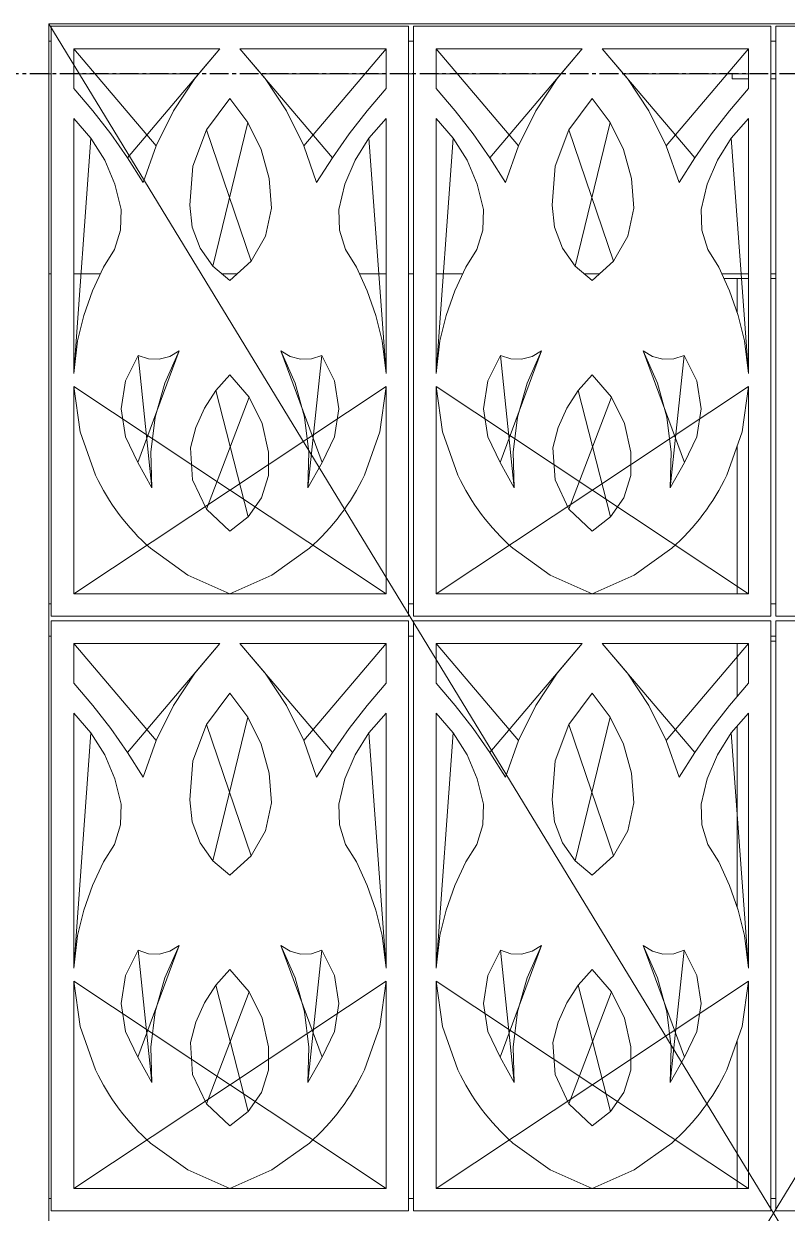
# Model space of a CAD drawing. Header units: millimetres. Extents: x -153298 to 620751, y -313239 to 250031.
# Drawn here: x 52608 to 54135, y -114285 to -111905 of the extents above; entities that cross this region are included whole.
import ezdxf

# ---------------------------------------------------------------- set-up
doc = ezdxf.new("R2010")
doc.units = ezdxf.units.MM
doc.linetypes.add('CENTER', pattern=[2, 1.25, -0.25, 0.25, -0.25])
doc.linetypes.add('XKITLINE00', pattern=[0])
doc.layers.add('000 - EXISTING_BUILDING_MAIN_COLOR_251', color=7, linetype='Continuous')
doc.layers.add('000 - EXISTING_BUILDING_MAIN_COLOR_3', color=7, linetype='Continuous')
doc.layers.add('Part', color=7, linetype='Continuous', lineweight=0)

# ---------------------------------------------------------------- blocks, each defined once
blk = doc.blocks.new('*A13031266')
at = {"layer": 'Part', "color": 7, "linetype": 'XKITLINE00', "lineweight": 0}
for p, q in [((472.457912, 36.822545), (472.497911, 36.822545)), ((472.857919, 36.822545), (473.285021, 36.822545)), ((475.226429, 36.822545), (475.477479, 36.822545)), ((477.430793, 36.822545), (477.857895, 36.822545)), ((478.217911, 36.822545), (478.297911, 36.822545)), ((478.657919, 36.822545), (479.085021, 36.822545)), ((481.026429, 36.822545), (481.277479, 36.822545)), ((483.230793, 36.822545), (483.657895, 36.822545)), ((484.017911, 36.822545), (484.097911, 36.822545))]:
    blk.add_line(p, q, dxfattribs=at)
blk = doc.blocks.new('*A17691722')
at = {"layer": '000 - EXISTING_BUILDING_MAIN_COLOR_3', "color": 7, "linetype": 'XKITLINE00', "lineweight": 0}
for p, q in [((495.657912, 40.822545), (472.457912, 2.742546)), ((472.457912, 40.822545), (495.657912, 2.742546)), ((472.457912, 2.742546), (472.457912, 40.822545)), ((472.457912, 40.822545), (495.657912, 40.822545))]:
    blk.add_line(p, q, dxfattribs=at)
blk = doc.blocks.new('*A17711724')
at = {"layer": 'Part', "color": 7, "linetype": 'XKITLINE00', "lineweight": 0}
for p, q in [((472.457912, 22.018517), (472.497911, 22.018517)), ((478.217911, 22.018517), (478.297911, 22.018517)), ((484.017911, 22.018517), (484.097911, 22.018517))]:
    blk.add_line(p, q, dxfattribs=at)
blk = doc.blocks.new('*A17721725')
at = {"layer": 'Part', "color": 7, "linetype": 'XKITLINE00', "lineweight": 0}
for p, q in [((472.457912, 31.538517), (472.497911, 31.538517)), ((478.217911, 31.538517), (478.297911, 31.538517)), ((484.017911, 31.538517), (484.097911, 31.538517)), ((472.457912, 31.018517), (472.497911, 31.018517)), ((478.217911, 31.018517), (478.297911, 31.018517)), ((484.017911, 31.018517), (484.097911, 31.018517))]:
    blk.add_line(p, q, dxfattribs=at)
blk = doc.blocks.new('*A17731726')
at = {"layer": 'Part', "color": 7, "linetype": 'XKITLINE00', "lineweight": 0}
for p, q in [((472.457912, 40.542517), (472.497911, 40.542517)), ((478.217911, 40.542517), (478.297911, 40.542517)), ((484.017911, 40.542517), (484.097911, 40.542517)), ((472.457912, 40.022517), (472.497911, 40.022517)), ((472.857919, 40.022517), (474.858658, 40.022517)), ((475.857156, 40.022517), (477.857895, 40.022517)), ((478.217911, 40.022517), (478.297911, 40.022517)), ((478.657919, 40.022517), (480.658658, 40.022517)), ((481.657156, 40.022517), (483.657895, 40.022517)), ((484.017911, 40.022517), (484.097911, 40.022517))]:
    blk.add_line(p, q, dxfattribs=at)
blk = doc.blocks.new('*A17811734')
at = {"layer": 'Part', "color": 7, "linetype": 'XKITLINE00', "lineweight": 0}
blk.add_line((484.017911, 30.938517), (484.097911, 30.938517), dxfattribs=at)
blk = doc.blocks.new('*A17891742')
at = {"layer": 'Part', "color": 7, "linetype": 'XKITLINE00', "lineweight": 0}
for p, q in [((483.230793, 36.822545), (483.657895, 36.822545)), ((484.017911, 36.822545), (484.097911, 36.822545)), ((484.457919, 36.822545), (484.6778, 36.822545)), ((484.6778, 36.822545), (484.6778, 36.742545)), ((483.267449, 36.742545), (483.657895, 36.742545)), ((484.017911, 36.742545), (484.097911, 36.742545)), ((484.457919, 36.742545), (484.6778, 36.742545))]:
    blk.add_line(p, q, dxfattribs=at)
blk = doc.blocks.new('*A17901743')
at = {"layer": 'Part', "color": 7, "linetype": 'XKITLINE00', "lineweight": 0}
for p, q in [((483.397855, 40.022517), (483.397855, 39.942517)), ((483.397855, 39.942517), (483.657895, 39.942517)), ((484.017911, 39.942517), (484.097911, 39.942517))]:
    blk.add_line(p, q, dxfattribs=at)
blk = doc.blocks.new('*A19111860')
at = {"layer": '000 - EXISTING_BUILDING_MAIN_COLOR_251', "color": 7, "linetype": 'XKITLINE00', "lineweight": 0}
for p, q in [((478.217911, 40.782517), (472.497911, 40.782517)), ((472.497911, 40.782517), (472.497911, 31.342517)), ((478.217911, 31.342517), (478.217911, 40.782517)), ((478.297911, 31.342517), (478.297911, 40.782517)), ((478.297911, 40.782517), (484.017911, 40.782517)), ((484.017911, 40.782517), (484.017911, 31.342517)), ((489.817911, 40.782517), (484.097911, 40.782517)), ((484.097911, 40.782517), (484.097911, 31.342517)), ((472.857919, 40.422523), (475.197671, 40.423195)), ((472.857919, 40.422523), (474.177312, 38.870619)), ((472.857919, 39.785377), (472.857919, 40.422523)), ((475.197671, 40.423195), (473.718825, 38.678561)), ((475.197671, 40.423195), (474.795711, 39.94812)), ((475.518143, 40.423195), (476.996989, 38.678561)), ((475.920103, 39.94812), (475.518143, 40.423195)), ((475.518143, 40.423195), (477.857895, 40.422523)), ((477.857895, 40.422523), (476.538502, 38.870619)), ((477.857895, 40.422523), (477.857895, 39.785377)), ((478.657919, 40.422523), (480.997671, 40.423195)), ((478.657919, 40.422523), (479.977312, 38.870619)), ((478.657919, 39.785377), (478.657919, 40.422523)), ((480.997671, 40.423195), (479.518825, 38.678561)), ((480.997671, 40.423195), (480.595711, 39.94812)), ((481.318143, 40.423195), (482.796989, 38.678561)), ((481.720103, 39.94812), (481.318143, 40.423195)), ((481.318143, 40.423195), (483.657895, 40.422523)), ((483.657895, 40.422523), (482.338502, 38.870619)), ((483.657895, 40.422523), (483.657895, 39.785377)), ((474.795711, 39.94812), (474.453931, 39.428068)), ((476.261883, 39.428068), (475.920103, 39.94812)), ((480.595711, 39.94812), (480.253931, 39.428068)), ((482.061883, 39.428068), (481.720103, 39.94812)), ((473.162219, 39.43014), (472.857919, 39.785377)), ((474.984028, 39.126175), (475.357895, 39.625694)), ((475.357895, 39.625694), (475.644908, 39.241065)), ((477.553595, 39.43014), (477.857895, 39.785377)), ((478.962219, 39.43014), (478.657919, 39.785377)), ((480.784028, 39.126175), (481.157895, 39.625694)), ((481.157895, 39.625694), (481.444908, 39.241065)), ((483.353595, 39.43014), (483.657895, 39.785377)), ((473.449402, 39.060927), (473.162219, 39.43014)), ((474.453931, 39.428068), (474.177312, 38.870619)), ((476.538502, 38.870619), (476.261883, 39.428068)), ((477.553595, 39.43014), (477.266412, 39.060927)), ((479.249402, 39.060927), (478.962219, 39.43014)), ((480.253931, 39.428068), (479.977312, 38.870619)), ((482.338502, 38.870619), (482.061883, 39.428068)), ((483.353595, 39.43014), (483.066412, 39.060927)), ((472.857919, 39.306434), (472.857919, 35.226434)), ((473.132936, 38.992518), (472.857919, 39.306434)), ((475.644908, 39.241065), (475.084853, 36.941446)), ((475.644908, 39.241065), (475.856162, 38.810151)), ((477.582878, 38.992518), (477.857895, 39.306434)), ((477.857895, 35.226434), (477.857895, 39.306434)), ((478.657919, 39.306434), (478.657919, 35.226434)), ((478.932936, 38.992518), (478.657919, 39.306434)), ((481.444908, 39.241065), (480.884853, 36.941446)), ((481.444908, 39.241065), (481.656162, 38.810151)), ((483.382878, 38.992518), (483.657895, 39.306434)), ((483.657895, 39.306434), (483.657895, 35.226434)), ((473.718825, 38.678561), (473.449402, 39.060927)), ((474.763857, 38.542377), (474.984028, 39.126175)), ((474.984028, 39.126175), (475.695296, 37.023653)), ((477.266412, 39.060927), (476.996989, 38.678561)), ((479.518825, 38.678561), (479.249402, 39.060927)), ((480.563857, 38.542377), (480.784028, 39.126175)), ((480.784028, 39.126175), (481.495296, 37.023653)), ((483.066412, 39.060927), (482.796989, 38.678561)), ((472.857919, 35.226434), (473.132936, 38.992518)), ((473.132936, 38.992518), (473.354443, 38.638805)), ((474.177312, 38.870619), (473.969888, 38.283897)), ((476.745926, 38.283897), (476.538502, 38.870619)), ((477.361371, 38.638805), (477.582878, 38.992518)), ((477.582878, 38.992518), (477.857895, 35.226434)), ((478.932936, 38.992518), (478.657919, 35.226434)), ((478.932936, 38.992518), (479.154443, 38.638805)), ((479.977312, 38.870619), (479.769888, 38.283897)), ((482.545926, 38.283897), (482.338502, 38.870619)), ((483.161371, 38.638805), (483.382878, 38.992518)), ((483.382878, 38.992518), (483.657895, 35.226434)), ((473.969888, 38.283897), (473.718825, 38.678561)), ((475.856162, 38.810151), (475.984427, 38.347697)), ((476.996989, 38.678561), (476.745926, 38.283897)), ((479.769888, 38.283897), (479.518825, 38.678561)), ((481.656162, 38.810151), (481.784427, 38.347697)), ((482.796989, 38.678561), (482.545926, 38.283897)), ((473.354443, 38.638805), (473.516785, 38.254328)), ((474.714758, 37.920376), (474.763857, 38.542377)), ((477.199029, 38.254328), (477.361371, 38.638805)), ((479.154443, 38.638805), (479.316785, 38.254328)), ((480.514758, 37.920376), (480.563857, 38.542377)), ((482.999029, 38.254328), (483.161371, 38.638805)), ((476.025313, 37.869529), (475.984427, 38.347697)), ((481.825313, 37.869529), (481.784427, 38.347697)), ((473.615815, 37.848901), (473.516785, 38.254328)), ((477.099998, 37.848901), (477.199029, 38.254328)), ((479.415815, 37.848901), (479.316785, 38.254328)), ((482.899998, 37.848901), (482.999029, 38.254328)), ((474.752504, 37.565819), (474.714758, 37.920376)), ((480.552504, 37.565819), (480.514758, 37.920376)), ((473.615815, 37.848901), (473.603508, 37.521042)), ((476.025313, 37.869529), (475.924698, 37.421468)), ((477.112306, 37.521042), (477.099998, 37.848901)), ((479.415815, 37.848901), (479.403508, 37.521042)), ((481.825313, 37.869529), (481.724698, 37.421468)), ((482.912306, 37.521042), (482.899998, 37.848901)), ((473.603508, 37.521042), (473.50734, 37.207363)), ((474.878596, 37.232297), (474.752504, 37.565819)), ((477.208474, 37.207363), (477.112306, 37.521042)), ((479.403508, 37.521042), (479.30734, 37.207363)), ((480.678596, 37.232297), (480.552504, 37.565819)), ((483.008474, 37.207363), (482.912306, 37.521042)), ((475.924698, 37.421468), (475.695296, 37.023653)), ((481.724698, 37.421468), (481.495296, 37.023653)), ((473.333773, 36.928944), (473.50734, 37.207363)), ((475.084853, 36.941446), (474.878596, 37.232297)), ((477.382041, 36.928944), (477.208474, 37.207363)), ((479.133773, 36.928944), (479.30734, 37.207363)), ((480.884853, 36.941446), (480.678596, 37.232297)), ((483.182041, 36.928944), (483.008474, 37.207363)), ((475.357895, 36.712135), (475.084853, 36.941446)), ((475.695296, 37.023653), (475.357895, 36.712135)), ((481.157895, 36.712135), (480.884853, 36.941446)), ((481.495296, 37.023653), (481.157895, 36.712135)), ((473.333773, 36.928944), (473.159609, 36.548841)), ((477.556205, 36.548841), (477.382041, 36.928944)), ((479.133773, 36.928944), (478.959609, 36.548841)), ((483.356205, 36.548841), (483.182041, 36.928944)), ((473.159609, 36.548841), (473.021038, 36.154367)), ((477.694776, 36.154367), (477.556205, 36.548841)), ((478.959609, 36.548841), (478.821038, 36.154367)), ((483.494776, 36.154367), (483.356205, 36.548841)), ((473.021038, 36.154367), (472.919228, 35.748848)), ((477.796585, 35.748848), (477.694776, 36.154367)), ((478.821038, 36.154367), (478.719228, 35.748848)), ((483.596585, 35.748848), (483.494776, 36.154367)), ((472.919228, 35.748848), (472.857919, 35.226434)), ((477.857895, 35.226434), (477.796585, 35.748848)), ((478.719228, 35.748848), (478.657919, 35.226434)), ((483.657895, 35.226434), (483.596585, 35.748848)), ((473.687051, 35.105111), (473.886307, 35.511741)), ((474.545884, 35.585792), (473.881119, 33.801918)), ((473.886307, 35.511741), (474.108994, 33.396827)), ((473.886307, 35.511741), (474.05231, 35.45699)), ((474.05231, 35.45699), (474.22702, 35.451456)), ((474.22702, 35.451456), (474.396155, 35.495593)), ((474.545884, 35.585792), (474.31483, 35.069249)), ((474.396155, 35.495593), (474.545884, 35.585792)), ((476.16993, 35.585792), (476.834695, 33.801918)), ((476.400984, 35.069249), (476.16993, 35.585792)), ((476.16993, 35.585792), (476.319659, 35.495593)), ((476.319659, 35.495593), (476.488793, 35.451456)), ((476.488793, 35.451456), (476.663504, 35.45699)), ((476.829507, 35.511741), (476.60682, 33.396827)), ((476.663504, 35.45699), (476.829507, 35.511741)), ((476.829507, 35.511741), (477.028763, 35.105111)), ((479.487051, 35.105111), (479.686307, 35.511741)), ((480.345884, 35.585792), (479.681119, 33.801918)), ((479.686307, 35.511741), (479.908994, 33.396827)), ((479.686307, 35.511741), (479.85231, 35.45699)), ((479.85231, 35.45699), (480.02702, 35.451456)), ((480.02702, 35.451456), (480.196155, 35.495593)), ((480.345884, 35.585792), (480.11483, 35.069249)), ((480.196155, 35.495593), (480.345884, 35.585792)), ((481.96993, 35.585792), (482.634695, 33.801918)), ((482.200984, 35.069249), (481.96993, 35.585792)), ((481.96993, 35.585792), (482.119659, 35.495593)), ((482.119659, 35.495593), (482.288793, 35.451456)), ((482.288793, 35.451456), (482.463504, 35.45699)), ((482.629507, 35.511741), (482.40682, 33.396827)), ((482.463504, 35.45699), (482.629507, 35.511741)), ((482.629507, 35.511741), (482.828763, 35.105111)), ((473.617637, 34.657637), (473.687051, 35.105111)), ((474.31483, 35.069249), (474.163059, 34.524118)), ((475.132818, 34.952025), (475.357895, 35.20272)), ((475.357895, 35.20272), (475.665902, 34.84632)), ((476.552755, 34.524118), (476.400984, 35.069249)), ((477.028763, 35.105111), (477.098177, 34.657637)), ((479.417637, 34.657637), (479.487051, 35.105111)), ((480.11483, 35.069249), (479.963059, 34.524118)), ((480.932818, 34.952025), (481.157895, 35.20272)), ((481.157895, 35.20272), (481.465902, 34.84632)), ((482.352755, 34.524118), (482.200984, 35.069249)), ((482.828763, 35.105111), (482.898177, 34.657637)), ((477.857895, 31.698387), (472.857919, 35.018957)), ((477.857895, 35.018957), (472.857919, 31.698387)), ((472.857919, 31.698387), (472.857919, 35.018957)), ((472.857919, 35.018957), (472.959356, 34.289821)), ((474.94957, 34.66931), (475.132818, 34.952025)), ((475.665902, 34.84632), (474.982075, 33.054752)), ((475.132818, 34.952025), (475.651025, 32.930287)), ((475.665902, 34.84632), (475.87561, 34.424524)), ((477.756458, 34.289821), (477.857895, 35.018957)), ((477.857895, 35.018957), (477.857895, 31.698387)), ((483.657895, 31.698387), (478.657919, 35.018957)), ((483.657895, 35.018957), (478.657919, 31.698387)), ((478.657919, 31.698387), (478.657919, 35.018957)), ((478.657919, 35.018957), (478.759356, 34.289821)), ((480.74957, 34.66931), (480.932818, 34.952025)), ((481.465902, 34.84632), (480.782075, 33.054752)), ((480.932818, 34.952025), (481.451025, 32.930287)), ((481.465902, 34.84632), (481.67561, 34.424524)), ((483.556458, 34.289821), (483.657895, 35.018957)), ((483.657895, 35.018957), (483.657895, 31.698387)), ((473.684335, 34.20975), (473.617637, 34.657637)), ((474.812631, 34.361487), (474.94957, 34.66931)), ((477.098177, 34.657637), (477.031479, 34.20975)), ((479.484335, 34.20975), (479.417637, 34.657637)), ((480.612631, 34.361487), (480.74957, 34.66931)), ((482.898177, 34.657637), (482.831479, 34.20975)), ((474.163059, 34.524118), (474.093936, 33.962491)), ((476.621878, 33.962491), (476.552755, 34.524118)), ((479.963059, 34.524118), (479.893936, 33.962491)), ((482.421878, 33.962491), (482.352755, 34.524118)), ((472.959356, 34.289821), (473.205602, 33.59607)), ((474.725347, 34.036081), (474.812631, 34.361487)), ((475.87561, 34.424524), (475.973846, 33.96383)), ((477.510212, 33.59607), (477.756458, 34.289821)), ((478.759356, 34.289821), (479.005602, 33.59607)), ((480.525347, 34.036081), (480.612631, 34.361487)), ((481.67561, 34.424524), (481.773846, 33.96383)), ((483.310212, 33.59607), (483.556458, 34.289821)), ((473.881119, 33.801918), (473.684335, 34.20975)), ((477.031479, 34.20975), (476.834695, 33.801918)), ((479.681119, 33.801918), (479.484335, 34.20975)), ((482.831479, 34.20975), (482.634695, 33.801918)), ((474.093936, 33.962491), (474.108994, 33.396827)), ((474.761087, 33.521185), (474.725347, 34.036081)), ((475.97361, 33.591665), (475.973846, 33.96383)), ((476.60682, 33.396827), (476.621878, 33.962491)), ((479.893936, 33.962491), (479.908994, 33.396827)), ((480.561087, 33.521185), (480.525347, 34.036081)), ((481.77361, 33.591665), (481.773846, 33.96383)), ((482.40682, 33.396827), (482.421878, 33.962491)), ((474.108994, 33.396827), (473.881119, 33.801918)), ((476.834695, 33.801918), (476.60682, 33.396827)), ((479.908994, 33.396827), (479.681119, 33.801918)), ((482.634695, 33.801918), (482.40682, 33.396827)), ((474.982075, 33.054752), (474.761087, 33.521185)), ((475.97361, 33.591665), (475.862653, 33.236425)), ((480.782075, 33.054752), (480.561087, 33.521185)), ((481.77361, 33.591665), (481.662653, 33.236425)), ((475.862653, 33.236425), (475.651025, 32.930287)), ((481.662653, 33.236425), (481.451025, 32.930287)), ((475.357895, 32.700981), (474.982075, 33.054752)), ((481.157895, 32.700981), (480.782075, 33.054752)), ((475.651025, 32.930287), (475.357895, 32.700981)), ((481.451025, 32.930287), (481.157895, 32.700981)), ((474.086609, 32.425891), (474.685244, 31.997448)), ((476.03057, 31.997448), (476.629205, 32.425891)), ((479.886609, 32.425891), (480.485244, 31.997448)), ((481.83057, 31.997448), (482.429205, 32.425891)), ((474.685244, 31.997448), (475.357919, 31.698387)), ((475.357919, 31.698387), (476.03057, 31.997448)), ((480.485244, 31.997448), (481.157919, 31.698387)), ((481.157919, 31.698387), (481.83057, 31.997448)), ((477.857895, 31.698387), (472.857919, 31.698387)), ((483.657895, 31.698387), (478.657919, 31.698387)), ((472.497911, 31.342517), (478.217911, 31.342517)), ((478.217911, 31.262517), (472.497911, 31.262517)), ((472.497911, 31.262517), (472.497911, 21.822517)), ((478.217911, 21.822517), (478.217911, 31.262517)), ((484.017911, 31.342517), (478.297911, 31.342517)), ((484.017911, 31.262517), (478.297911, 31.262517)), ((478.297911, 31.262517), (478.297911, 21.822517)), ((484.017911, 21.822517), (484.017911, 31.262517)), ((484.097911, 31.342517), (489.817911, 31.342517)), ((484.097911, 21.822517), (484.097911, 31.262517)), ((484.097911, 31.262517), (489.817911, 31.262517)), ((472.857919, 30.902523), (475.197671, 30.903195)), ((472.857919, 30.902523), (474.177312, 29.350619)), ((472.857919, 30.265377), (472.857919, 30.902523)), ((475.197671, 30.903195), (473.718825, 29.158561)), ((475.197671, 30.903195), (474.795711, 30.42812)), ((475.518143, 30.903195), (476.996989, 29.158561)), ((475.920103, 30.42812), (475.518143, 30.903195)), ((475.518143, 30.903195), (477.857895, 30.902523)), ((477.857895, 30.902523), (476.538502, 29.350619)), ((477.857895, 30.902523), (477.857895, 30.265377)), ((478.657919, 30.902523), (480.997671, 30.903195)), ((478.657919, 30.902523), (479.977312, 29.350619)), ((478.657919, 30.265377), (478.657919, 30.902523)), ((480.997671, 30.903195), (479.518825, 29.158561)), ((480.997671, 30.903195), (480.595711, 30.42812)), ((481.318143, 30.903195), (482.796989, 29.158561)), ((481.720103, 30.42812), (481.318143, 30.903195)), ((481.318143, 30.903195), (483.657895, 30.902523)), ((483.657895, 30.902523), (482.338502, 29.350619)), ((483.657895, 30.902523), (483.657895, 30.265377)), ((474.795711, 30.42812), (474.453931, 29.908068)), ((476.261883, 29.908068), (475.920103, 30.42812)), ((480.595711, 30.42812), (480.253931, 29.908068)), ((482.061883, 29.908068), (481.720103, 30.42812)), ((473.162219, 29.91014), (472.857919, 30.265377)), ((474.984028, 29.606175), (475.357895, 30.105694)), ((475.357895, 30.105694), (475.644908, 29.721065)), ((477.553595, 29.91014), (477.857895, 30.265377)), ((478.962219, 29.91014), (478.657919, 30.265377)), ((480.784028, 29.606175), (481.157895, 30.105694)), ((481.157895, 30.105694), (481.444908, 29.721065)), ((483.353595, 29.91014), (483.657895, 30.265377)), ((473.449402, 29.540927), (473.162219, 29.91014)), ((474.453931, 29.908068), (474.177312, 29.350619)), ((476.538502, 29.350619), (476.261883, 29.908068)), ((477.553595, 29.91014), (477.266412, 29.540927)), ((479.249402, 29.540927), (478.962219, 29.91014)), ((480.253931, 29.908068), (479.977312, 29.350619)), ((482.338502, 29.350619), (482.061883, 29.908068)), ((483.353595, 29.91014), (483.066412, 29.540927)), ((472.857919, 29.786434), (472.857919, 25.706434)), ((473.132936, 29.472518), (472.857919, 29.786434)), ((475.644908, 29.721065), (475.084853, 27.421446)), ((475.644908, 29.721065), (475.856162, 29.290151)), ((477.582878, 29.472518), (477.857895, 29.786434)), ((477.857895, 25.706434), (477.857895, 29.786434)), ((478.657919, 29.786434), (478.657919, 25.706434)), ((478.932936, 29.472518), (478.657919, 29.786434)), ((481.444908, 29.721065), (480.884853, 27.421446)), ((481.444908, 29.721065), (481.656162, 29.290151)), ((483.382878, 29.472518), (483.657895, 29.786434)), ((483.657895, 25.706434), (483.657895, 29.786434)), ((473.718825, 29.158561), (473.449402, 29.540927)), ((474.763857, 29.022377), (474.984028, 29.606175)), ((474.984028, 29.606175), (475.695296, 27.503653)), ((477.266412, 29.540927), (476.996989, 29.158561)), ((479.518825, 29.158561), (479.249402, 29.540927)), ((480.563857, 29.022377), (480.784028, 29.606175)), ((480.784028, 29.606175), (481.495296, 27.503653)), ((483.066412, 29.540927), (482.796989, 29.158561)), ((472.857919, 25.706434), (473.132936, 29.472518)), ((473.132936, 29.472518), (473.354443, 29.118805)), ((474.177312, 29.350619), (473.969888, 28.763897)), ((476.745926, 28.763897), (476.538502, 29.350619)), ((477.361371, 29.118805), (477.582878, 29.472518)), ((477.582878, 29.472518), (477.857895, 25.706434)), ((478.657919, 25.706434), (478.932936, 29.472518)), ((478.932936, 29.472518), (479.154443, 29.118805)), ((479.977312, 29.350619), (479.769888, 28.763897)), ((482.545926, 28.763897), (482.338502, 29.350619)), ((483.161371, 29.118805), (483.382878, 29.472518)), ((483.382878, 29.472518), (483.657895, 25.706434)), ((473.969888, 28.763897), (473.718825, 29.158561)), ((475.856162, 29.290151), (475.984427, 28.827697)), ((476.996989, 29.158561), (476.745926, 28.763897)), ((479.769888, 28.763897), (479.518825, 29.158561)), ((481.656162, 29.290151), (481.784427, 28.827697)), ((482.796989, 29.158561), (482.545926, 28.763897)), ((473.354443, 29.118805), (473.516785, 28.734328)), ((474.714758, 28.400376), (474.763857, 29.022377)), ((477.199029, 28.734328), (477.361371, 29.118805)), ((479.154443, 29.118805), (479.316785, 28.734328)), ((480.514758, 28.400376), (480.563857, 29.022377)), ((482.999029, 28.734328), (483.161371, 29.118805)), ((476.025313, 28.349529), (475.984427, 28.827697)), ((481.825313, 28.349529), (481.784427, 28.827697)), ((473.615815, 28.328901), (473.516785, 28.734328)), ((477.099998, 28.328901), (477.199029, 28.734328)), ((479.415815, 28.328901), (479.316785, 28.734328)), ((482.899998, 28.328901), (482.999029, 28.734328)), ((474.752504, 28.045819), (474.714758, 28.400376)), ((480.552504, 28.045819), (480.514758, 28.400376)), ((473.615815, 28.328901), (473.603508, 28.001042)), ((476.025313, 28.349529), (475.924698, 27.901468)), ((477.112306, 28.001042), (477.099998, 28.328901)), ((479.415815, 28.328901), (479.403508, 28.001042)), ((481.825313, 28.349529), (481.724698, 27.901468)), ((482.912306, 28.001042), (482.899998, 28.328901)), ((473.603508, 28.001042), (473.50734, 27.687363)), ((474.878596, 27.712297), (474.752504, 28.045819)), ((477.208474, 27.687363), (477.112306, 28.001042)), ((479.403508, 28.001042), (479.30734, 27.687363)), ((480.678596, 27.712297), (480.552504, 28.045819)), ((483.008474, 27.687363), (482.912306, 28.001042)), ((475.924698, 27.901468), (475.695296, 27.503653)), ((481.724698, 27.901468), (481.495296, 27.503653)), ((473.333773, 27.408944), (473.50734, 27.687363)), ((475.084853, 27.421446), (474.878596, 27.712297)), ((477.382041, 27.408944), (477.208474, 27.687363)), ((479.133773, 27.408944), (479.30734, 27.687363)), ((480.884853, 27.421446), (480.678596, 27.712297)), ((483.182041, 27.408944), (483.008474, 27.687363)), ((475.357895, 27.192135), (475.084853, 27.421446)), ((475.695296, 27.503653), (475.357895, 27.192135)), ((481.157895, 27.192135), (480.884853, 27.421446)), ((481.495296, 27.503653), (481.157895, 27.192135)), ((473.333773, 27.408944), (473.159609, 27.028841)), ((477.556205, 27.028841), (477.382041, 27.408944)), ((479.133773, 27.408944), (478.959609, 27.028841)), ((483.356205, 27.028841), (483.182041, 27.408944)), ((473.159609, 27.028841), (473.021038, 26.634367)), ((477.694776, 26.634367), (477.556205, 27.028841)), ((478.959609, 27.028841), (478.821038, 26.634367)), ((483.494776, 26.634367), (483.356205, 27.028841)), ((473.021038, 26.634367), (472.919228, 26.228848)), ((477.796585, 26.228848), (477.694776, 26.634367)), ((478.821038, 26.634367), (478.719228, 26.228848)), ((483.596585, 26.228848), (483.494776, 26.634367)), ((472.919228, 26.228848), (472.857919, 25.706434)), ((477.857895, 25.706434), (477.796585, 26.228848)), ((478.719228, 26.228848), (478.657919, 25.706434)), ((483.657895, 25.706434), (483.596585, 26.228848)), ((473.687051, 25.585111), (473.886307, 25.991741)), ((474.545884, 26.065792), (473.881119, 24.281918)), ((473.886307, 25.991741), (474.108994, 23.876827)), ((473.886307, 25.991741), (474.05231, 25.93699)), ((474.05231, 25.93699), (474.22702, 25.931456)), ((474.22702, 25.931456), (474.396155, 25.975593)), ((474.545884, 26.065792), (474.31483, 25.549249)), ((474.396155, 25.975593), (474.545884, 26.065792)), ((476.16993, 26.065792), (476.834695, 24.281918)), ((476.400984, 25.549249), (476.16993, 26.065792)), ((476.16993, 26.065792), (476.319659, 25.975593)), ((476.319659, 25.975593), (476.488793, 25.931456)), ((476.488793, 25.931456), (476.663504, 25.93699)), ((476.829507, 25.991741), (476.60682, 23.876827)), ((476.663504, 25.93699), (476.829507, 25.991741)), ((476.829507, 25.991741), (477.028763, 25.585111)), ((479.487051, 25.585111), (479.686307, 25.991741)), ((480.345884, 26.065792), (479.681119, 24.281918)), ((479.686307, 25.991741), (479.908994, 23.876827)), ((479.686307, 25.991741), (479.85231, 25.93699)), ((479.85231, 25.93699), (480.02702, 25.931456)), ((480.02702, 25.931456), (480.196155, 25.975593)), ((480.345884, 26.065792), (480.11483, 25.549249)), ((480.196155, 25.975593), (480.345884, 26.065792)), ((481.96993, 26.065792), (482.634695, 24.281918)), ((482.200984, 25.549249), (481.96993, 26.065792)), ((481.96993, 26.065792), (482.119659, 25.975593)), ((482.119659, 25.975593), (482.288793, 25.931456)), ((482.288793, 25.931456), (482.463504, 25.93699)), ((482.629507, 25.991741), (482.40682, 23.876827)), ((482.463504, 25.93699), (482.629507, 25.991741)), ((482.629507, 25.991741), (482.828763, 25.585111)), ((473.617637, 25.137637), (473.687051, 25.585111)), ((474.31483, 25.549249), (474.163059, 25.004118)), ((475.132818, 25.432025), (475.357895, 25.68272)), ((475.357895, 25.68272), (475.665902, 25.32632)), ((476.552755, 25.004118), (476.400984, 25.549249)), ((477.028763, 25.585111), (477.098177, 25.137637)), ((479.417637, 25.137637), (479.487051, 25.585111)), ((480.11483, 25.549249), (479.963059, 25.004118)), ((480.932818, 25.432025), (481.157895, 25.68272)), ((481.157895, 25.68272), (481.465902, 25.32632)), ((482.352755, 25.004118), (482.200984, 25.549249)), ((482.828763, 25.585111), (482.898177, 25.137637)), ((477.857895, 22.178387), (472.857919, 25.498957)), ((477.857895, 25.498957), (472.857919, 22.178387)), ((472.857919, 22.178387), (472.857919, 25.498957)), ((472.857919, 25.498957), (472.959356, 24.769821)), ((474.94957, 25.14931), (475.132818, 25.432025)), ((475.665902, 25.32632), (474.982075, 23.534752)), ((475.132818, 25.432025), (475.651025, 23.410287)), ((475.665902, 25.32632), (475.87561, 24.904524)), ((477.756458, 24.769821), (477.857895, 25.498957)), ((477.857895, 25.498957), (477.857895, 22.178387)), ((483.657895, 22.178387), (478.657919, 25.498957)), ((483.657895, 25.498957), (478.657919, 22.178387)), ((478.657919, 22.178387), (478.657919, 25.498957)), ((478.657919, 25.498957), (478.759356, 24.769821)), ((480.74957, 25.14931), (480.932818, 25.432025)), ((481.465902, 25.32632), (480.782075, 23.534752)), ((480.932818, 25.432025), (481.451025, 23.410287)), ((481.465902, 25.32632), (481.67561, 24.904524)), ((483.556458, 24.769821), (483.657895, 25.498957)), ((483.657895, 25.498957), (483.657895, 22.178387)), ((473.684335, 24.68975), (473.617637, 25.137637)), ((474.812631, 24.841487), (474.94957, 25.14931)), ((477.098177, 25.137637), (477.031479, 24.68975)), ((479.484335, 24.68975), (479.417637, 25.137637)), ((480.612631, 24.841487), (480.74957, 25.14931)), ((482.898177, 25.137637), (482.831479, 24.68975)), ((474.163059, 25.004118), (474.093936, 24.442491)), ((476.621878, 24.442491), (476.552755, 25.004118)), ((479.963059, 25.004118), (479.893936, 24.442491)), ((482.421878, 24.442491), (482.352755, 25.004118)), ((472.959356, 24.769821), (473.205602, 24.07607)), ((474.725347, 24.516081), (474.812631, 24.841487)), ((475.87561, 24.904524), (475.973846, 24.44383)), ((477.510212, 24.07607), (477.756458, 24.769821)), ((478.759356, 24.769821), (479.005602, 24.07607)), ((480.525347, 24.516081), (480.612631, 24.841487)), ((481.67561, 24.904524), (481.773846, 24.44383)), ((483.310212, 24.07607), (483.556458, 24.769821)), ((473.881119, 24.281918), (473.684335, 24.68975)), ((477.031479, 24.68975), (476.834695, 24.281918)), ((479.681119, 24.281918), (479.484335, 24.68975)), ((482.831479, 24.68975), (482.634695, 24.281918)), ((474.093936, 24.442491), (474.108994, 23.876827)), ((474.761087, 24.001185), (474.725347, 24.516081)), ((475.97361, 24.071665), (475.973846, 24.44383)), ((476.60682, 23.876827), (476.621878, 24.442491)), ((479.893936, 24.442491), (479.908994, 23.876827)), ((480.561087, 24.001185), (480.525347, 24.516081)), ((481.77361, 24.071665), (481.773846, 24.44383)), ((482.40682, 23.876827), (482.421878, 24.442491)), ((474.108994, 23.876827), (473.881119, 24.281918)), ((476.834695, 24.281918), (476.60682, 23.876827)), ((479.908994, 23.876827), (479.681119, 24.281918)), ((482.634695, 24.281918), (482.40682, 23.876827)), ((474.982075, 23.534752), (474.761087, 24.001185)), ((475.97361, 24.071665), (475.862653, 23.716425)), ((480.782075, 23.534752), (480.561087, 24.001185)), ((481.77361, 24.071665), (481.662653, 23.716425)), ((475.862653, 23.716425), (475.651025, 23.410287)), ((481.662653, 23.716425), (481.451025, 23.410287)), ((475.357895, 23.180981), (474.982075, 23.534752)), ((481.157895, 23.180981), (480.782075, 23.534752)), ((475.651025, 23.410287), (475.357895, 23.180981)), ((481.451025, 23.410287), (481.157895, 23.180981)), ((474.086609, 22.905891), (474.685244, 22.477448)), ((476.03057, 22.477448), (476.629205, 22.905891)), ((479.886609, 22.905891), (480.485244, 22.477448)), ((481.83057, 22.477448), (482.429205, 22.905891)), ((474.685244, 22.477448), (475.357919, 22.178387)), ((475.357919, 22.178387), (476.03057, 22.477448)), ((480.485244, 22.477448), (481.157919, 22.178387)), ((481.157919, 22.178387), (481.83057, 22.477448)), ((477.857895, 22.178387), (472.857919, 22.178387)), ((483.657895, 22.178387), (478.657919, 22.178387)), ((472.497911, 21.822517), (478.217911, 21.822517)), ((478.297911, 21.822517), (484.017911, 21.822517)), ((489.817911, 21.822517), (484.097911, 21.822517))]:
    blk.add_line(p, q, dxfattribs=at)
for centre, start, end in [((476.490858, 35.152746), 205.353329, 228.597597), ((474.224956, 35.152746), 311.402403, 334.646671), ((482.290858, 35.152746), 205.353329, 228.597597), ((480.024956, 35.152746), 311.402403, 334.646671), ((476.490858, 25.632746), 205.353329, 228.597597), ((474.224956, 25.632746), 311.402403, 334.646671), ((482.290858, 25.632746), 205.353329, 228.597597), ((480.024956, 25.632746), 311.402403, 334.646671)]:
    blk.add_arc(centre, 3.635402, start, end, dxfattribs=at)
blk = doc.blocks.new('*A19121861')
at = {"layer": 'Part', "color": 7, "linetype": 'XKITLINE00', "lineweight": 0}
for p, q in [((483.477855, 36.202535), (483.477855, 36.742545)), ((483.477855, 31.698387), (483.477855, 34.068372)), ((483.477855, 30.0552), (483.477855, 30.902575)), ((483.477855, 26.682535), (483.477855, 29.580929)), ((483.477855, 22.178387), (483.477855, 24.548372))]:
    blk.add_line(p, q, dxfattribs=at)

msp = doc.modelspace()

# ---------------------------------------------------------------- linework, layer by layer
at = {"color": 7, "linetype": 'CENTER', "ltscale": 30}
msp.add_line((59557.5016, -112004.9884), (24877.4489, -112004.9884), dxfattribs=at)

# ---------------------------------------------------------------- block references
at = {"color": 7, "lineweight": 0, "xscale": 125, "yscale": 125, "zscale": 125}
for name in ['*A17691722', '*A19111860', '*A17731726', '*A13031266', '*A17901743', '*A17891742', '*A19121861', '*A17721725', '*A17811734', '*A17711724']:
    msp.add_blockref(name, (-6399.4671, -117007.8065), dxfattribs=at)

doc.saveas('drawing.dxf')
